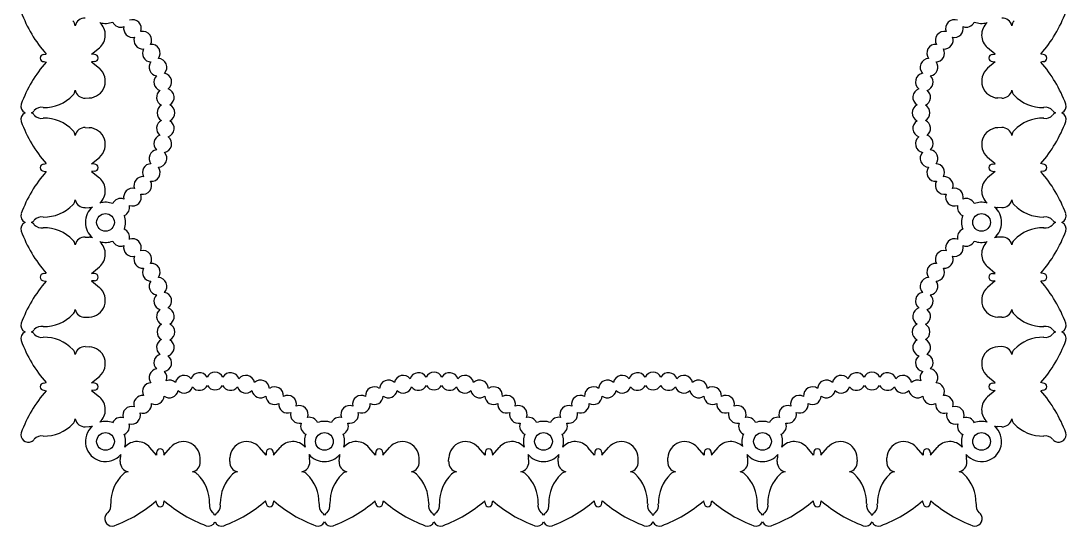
# Model space of a CAD drawing. Extents: x -18 to 461, y 197 to 357.
# Drawn here: x -17.5 to 143.2, y 196.6 to 274.2 of the extents above; entities that cross this region are included whole.
import ezdxf

# ---------------------------------------------------------------- set-up
doc = ezdxf.new("R2010")
doc.units = 0
doc.layers.get('0').update_dxf_attribs({"linetype": 'CONTINUOUS'})

msp = doc.modelspace()

# ---------------------------------------------------------------- linework, layer by layer
for p, q in [((-6.64, 269.06), (-5.45, 270.07)), ((132.28, 269.06), (131.1, 270.07)), ((-13.99, 269.04), (-13.64, 269.11)), ((-6.19, 269.04), (-6.64, 269.06)), ((131.83, 269.04), (132.28, 269.06)), ((139.64, 269.04), (139.29, 269.11)), ((-13.99, 267.94), (-13.64, 267.86)), ((-6.19, 267.94), (-6.64, 267.92)), ((-6.64, 267.92), (-5.45, 266.91)), ((132.28, 267.92), (131.1, 266.91)), ((131.83, 267.94), (132.28, 267.92)), ((139.64, 267.94), (139.29, 267.86)), ((-7.62, 262.33), (-7.01, 262.35)), ((133.26, 262.33), (132.66, 262.35)), ((-7.62, 257.81), (-7.01, 257.79)), ((133.26, 257.81), (132.66, 257.79)), ((-13.99, 252.2), (-13.64, 252.28)), ((-6.64, 252.22), (-5.45, 253.23)), ((132.28, 252.22), (131.1, 253.23)), ((139.64, 252.2), (139.29, 252.28)), ((-13.99, 251.1), (-13.64, 251.03)), ((-6.19, 252.2), (-6.64, 252.22)), ((-6.19, 251.1), (-6.64, 251.08)), ((-6.64, 251.08), (-5.45, 250.07)), ((132.28, 251.08), (131.1, 250.07)), ((131.83, 252.2), (132.28, 252.22)), ((131.83, 251.1), (132.28, 251.08)), ((139.64, 251.1), (139.29, 251.03)), ((-7.62, 245.49), (-7.01, 245.52)), ((133.26, 245.49), (132.66, 245.52)), ((-7.62, 240.98), (-7.01, 240.95)), ((133.26, 240.98), (132.66, 240.95)), ((-6.64, 235.39), (-5.45, 236.4)), ((132.28, 235.39), (131.1, 236.4)), ((-13.99, 235.37), (-13.64, 235.45)), ((-6.19, 235.37), (-6.64, 235.39)), ((131.83, 235.37), (132.28, 235.39)), ((139.64, 235.37), (139.29, 235.45)), ((-13.99, 234.27), (-13.64, 234.19)), ((-6.19, 234.27), (-6.64, 234.25)), ((-6.64, 234.25), (-5.45, 233.24)), ((132.28, 234.25), (131.1, 233.24)), ((131.83, 234.27), (132.28, 234.25)), ((139.64, 234.27), (139.29, 234.19)), ((-7.62, 228.66), (-7.01, 228.69)), ((133.26, 228.66), (132.66, 228.69)), ((-7.62, 224.15), (-7.01, 224.12)), ((133.26, 224.15), (132.66, 224.12)), ((-13.99, 218.54), (-13.64, 218.61)), ((-6.64, 218.56), (-5.45, 219.57)), ((-6.19, 218.54), (-6.64, 218.56)), ((132.28, 218.56), (131.1, 219.57)), ((131.83, 218.54), (132.28, 218.56)), ((139.64, 218.54), (139.29, 218.61)), ((-13.99, 217.44), (-13.64, 217.36)), ((-6.19, 217.44), (-6.64, 217.42)), ((-6.64, 217.42), (-5.45, 216.41)), ((132.28, 217.42), (131.1, 216.41)), ((131.83, 217.44), (132.28, 217.42)), ((139.64, 217.44), (139.29, 217.36)), ((-7.62, 211.83), (-7.01, 211.85)), ((133.26, 211.83), (132.66, 211.85)), ((3.33, 207.44), (2.32, 208.63)), ((3.35, 207.89), (3.33, 207.44)), ((4.45, 207.89), (4.47, 207.44)), ((4.47, 207.44), (5.48, 208.63)), ((20.17, 207.44), (19.16, 208.63)), ((20.19, 207.89), (20.17, 207.44)), ((21.29, 207.89), (21.31, 207.44)), ((21.31, 207.44), (22.32, 208.63)), ((37, 207.44), (35.99, 208.63)), ((37.02, 207.89), (37, 207.44)), ((38.12, 207.89), (38.14, 207.44)), ((38.14, 207.44), (39.15, 208.63)), ((53.83, 207.44), (52.82, 208.63)), ((53.86, 207.89), (53.83, 207.44)), ((54.95, 207.89), (54.98, 207.44)), ((54.98, 207.44), (55.99, 208.63)), ((70.67, 207.44), (69.66, 208.63)), ((70.69, 207.89), (70.67, 207.44)), ((71.79, 207.89), (71.81, 207.44)), ((71.81, 207.44), (72.82, 208.63)), ((87.5, 207.44), (86.49, 208.63)), ((87.52, 207.89), (87.5, 207.44)), ((88.62, 207.89), (88.64, 207.44)), ((88.64, 207.44), (89.65, 208.63)), ((104.34, 207.44), (103.33, 208.63)), ((104.36, 207.89), (104.34, 207.44)), ((105.46, 207.89), (105.48, 207.44)), ((105.48, 207.44), (106.49, 208.63)), ((121.17, 207.44), (120.16, 208.63)), ((121.19, 207.89), (121.17, 207.44)), ((122.29, 207.89), (122.31, 207.44)), ((122.31, 207.44), (123.32, 208.63)), ((-2.26, 206.47), (-2.23, 207.07)), ((10.06, 206.47), (10.04, 207.07)), ((14.58, 206.47), (14.6, 207.07)), ((26.9, 206.47), (26.87, 207.07)), ((31.41, 206.47), (31.44, 207.07)), ((43.73, 206.47), (43.71, 207.07)), ((48.24, 206.47), (48.27, 207.07)), ((60.57, 206.47), (60.54, 207.07)), ((65.08, 206.47), (65.1, 207.07)), ((77.4, 206.47), (77.37, 207.07)), ((81.91, 206.47), (81.94, 207.07)), ((94.23, 206.47), (94.21, 207.07)), ((98.75, 206.47), (98.77, 207.07)), ((111.07, 206.47), (111.04, 207.07)), ((115.58, 206.47), (115.61, 207.07)), ((127.9, 206.47), (127.87, 207.07)), ((3.35, 200.09), (3.28, 200.44)), ((4.45, 200.09), (4.53, 200.44)), ((20.19, 200.09), (20.11, 200.44)), ((21.29, 200.09), (21.36, 200.44)), ((37.02, 200.09), (36.95, 200.44)), ((38.12, 200.09), (38.2, 200.44)), ((53.86, 200.09), (53.78, 200.44)), ((54.95, 200.09), (55.03, 200.44)), ((70.69, 200.09), (70.61, 200.44)), ((71.79, 200.09), (71.86, 200.44)), ((87.52, 200.09), (87.45, 200.44)), ((88.62, 200.09), (88.7, 200.44)), ((104.36, 200.09), (104.28, 200.44)), ((105.46, 200.09), (105.53, 200.44)), ((121.19, 200.09), (121.11, 200.44)), ((122.29, 200.09), (122.37, 200.44))]:
    msp.add_line(p, q)
for centre in [(-4.51, 243.24), (130.16, 243.24), (-4.51, 209.57), (29.15, 209.57), (62.82, 209.57), (96.49, 209.57), (130.16, 209.57)]:
    msp.add_circle(centre, 1.36)
for centre, radius, start, end in [((2.01, 282.76), 20.77, 200.284, 221.085), ((123.63, 282.76), 20.77, 318.915, 339.716), ((-10.22, 273.44), 1.03, 0.533, 47.2248), ((-7.68, 273.1), 1.54, 87.4718, 167.197), ((-7.13, 272.04), 2.59, 310.3698, 47.3348), ((-4.51, 276.9), 3.09, 253.8004, 291.343), ((-2.16, 274.59), 1.36, 204.6877, 290.7489), ((-0.36, 273.03), 1.36, 167.2864, 282.9228), ((-0.36, 273.03), 1.36, 339.4603, 110.7489), ((126, 273.03), 1.36, 69.2511, 200.5397), ((126, 273.03), 1.36, 257.0772, 12.7136), ((127.8, 274.59), 1.36, 249.2511, 335.3123), ((130.16, 276.9), 3.09, 248.657, 286.1996), ((132.77, 272.04), 2.59, 132.6652, 229.6302), ((133.33, 273.1), 1.54, 12.803, 92.5282), ((135.87, 273.44), 1.03, 132.7752, 179.467), ((1.22, 271.23), 1.36, 159.4603, 275.0967), ((1.22, 271.23), 1.36, 331.6342, 102.9228), ((124.43, 271.23), 1.36, 77.0772, 208.3658), ((124.43, 271.23), 1.36, 264.9033, 20.5397), ((2.53, 269.24), 1.36, 323.8081, 95.0967), ((123.11, 269.24), 1.36, 84.9033, 216.1919), ((-13.99, 268.49), 0.549, 90.0055, 270.0055), ((-6.19, 268.49), 0.549, 270, 90), ((2.53, 269.24), 1.36, 151.6342, 267.2706), ((3.56, 267.08), 1.36, 315.982, 87.2706), ((122.08, 267.08), 1.36, 92.7294, 224.018), ((123.11, 269.24), 1.36, 272.7294, 28.3658), ((131.83, 268.49), 0.549, 90, 270), ((139.64, 268.49), 0.549, 269.9945, 89.9945), ((2.01, 254.21), 20.77, 138.915, 159.716), ((-7.13, 264.94), 2.59, 272.5282, 49.6302), ((3.56, 267.08), 1.36, 143.8081, 259.4446), ((122.08, 267.08), 1.36, 280.5554, 36.1919), ((132.77, 264.94), 2.59, 130.3698, 267.4718), ((123.63, 254.21), 20.77, 20.284, 41.085), ((4.29, 264.81), 1.36, 135.982, 251.6185), ((4.29, 264.81), 1.36, 308.1559, 79.4446), ((121.36, 264.81), 1.36, 100.5554, 231.8441), ((121.36, 264.81), 1.36, 288.3815, 44.018), ((-10.22, 263.54), 1.03, 312.7752, 359.467), ((-7.68, 263.87), 1.54, 192.803, 272.5282), ((4.7, 262.46), 1.36, 128.1559, 243.7924), ((4.7, 262.46), 1.36, 300.3299, 71.6185), ((120.95, 262.46), 1.36, 108.3815, 239.6701), ((120.95, 262.46), 1.36, 296.2076, 51.8441), ((133.33, 263.87), 1.54, 267.4718, 347.197), ((135.87, 263.54), 1.03, 180.533, 227.2248), ((-13.95, 267.01), 6.12, 268.8437, 316.2607), ((139.59, 267.01), 6.12, 223.7393, 271.1563), ((-16.38, 261.1), 1.14, 163.9832, 244.3865), ((-16.38, 261.1), 1.14, 295.6135, 324.0963), ((-14.36, 259.45), 1.47, 78.6466, 138.1477), ((4.78, 260.07), 1.36, 120.3299, 239.6701), ((4.78, 260.07), 1.36, 296.2076, 63.7924), ((120.86, 260.07), 1.36, 116.2076, 243.7924), ((120.86, 260.07), 1.36, 300.3299, 59.6701), ((140, 259.45), 1.47, 41.8523, 101.3534), ((142.02, 261.1), 1.14, 215.9037, 244.3865), ((142.02, 261.1), 1.14, 295.6135, 16.0168), ((-16.38, 259.04), 1.14, 115.6135, 196.0168), ((2.01, 265.93), 20.77, 200.284, 221.085), ((-16.38, 259.04), 1.14, 35.9037, 64.3865), ((-14.36, 260.69), 1.47, 221.8523, 281.3534), ((-13.95, 253.13), 6.12, 43.7393, 91.1563), ((4.7, 257.68), 1.36, 116.2076, 231.8441), ((4.7, 257.68), 1.36, 288.3815, 59.6701), ((120.95, 257.68), 1.36, 120.3299, 251.6185), ((120.95, 257.68), 1.36, 308.1559, 63.7924), ((139.59, 253.13), 6.12, 88.8437, 136.2607), ((123.63, 265.93), 20.77, 318.915, 339.716), ((140, 260.69), 1.47, 258.6466, 318.1477), ((142.02, 259.04), 1.14, 115.6135, 144.0963), ((142.02, 259.04), 1.14, 343.9832, 64.3865), ((-10.22, 256.6), 1.03, 0.533, 47.2248), ((-7.68, 256.27), 1.54, 87.4718, 167.197), ((-7.13, 255.2), 2.59, 310.3698, 87.4718), ((132.77, 255.2), 2.59, 92.5282, 229.6302), ((133.33, 256.27), 1.54, 12.803, 92.5282), ((135.87, 256.6), 1.03, 132.7752, 179.467), ((4.29, 255.33), 1.36, 108.3815, 224.018), ((4.29, 255.33), 1.36, 280.5554, 51.8441), ((121.36, 255.33), 1.36, 128.1559, 259.4446), ((121.36, 255.33), 1.36, 315.982, 71.6185), ((3.56, 253.06), 1.36, 100.5554, 216.1919), ((3.56, 253.06), 1.36, 272.7294, 44.018), ((122.08, 253.06), 1.36, 135.982, 267.2706), ((122.08, 253.06), 1.36, 323.8081, 79.4446), ((2.01, 237.38), 20.77, 138.915, 159.716), ((-13.99, 251.65), 0.549, 90.0055, 270.0055), ((-6.19, 251.65), 0.549, 270, 90), ((2.53, 250.9), 1.36, 92.7294, 208.3658), ((2.53, 250.9), 1.36, 264.9033, 36.1919), ((123.11, 250.9), 1.36, 143.8081, 275.0967), ((123.11, 250.9), 1.36, 331.6342, 87.2706), ((131.83, 251.65), 0.549, 90, 270), ((123.63, 237.38), 20.77, 20.284, 41.085), ((139.64, 251.65), 0.549, 269.9945, 89.9945), ((-7.13, 248.1), 2.59, 312.6652, 49.6302), ((1.22, 248.91), 1.36, 84.9033, 200.5397), ((1.22, 248.91), 1.36, 257.0772, 28.3658), ((124.43, 248.91), 1.36, 151.6342, 282.9228), ((124.43, 248.91), 1.36, 339.4603, 95.0967), ((132.77, 248.1), 2.59, 130.3698, 227.3348), ((-0.36, 247.11), 1.36, 77.0772, 192.7136), ((-0.36, 247.11), 1.36, 249.2511, 20.5397), ((126, 247.11), 1.36, 159.4603, 290.7489), ((126, 247.11), 1.36, 347.2864, 102.9228), ((-13.95, 250.18), 6.12, 268.8437, 316.2607), ((-10.22, 246.7), 1.03, 312.7752, 359.467), ((-7.68, 247.04), 1.54, 192.803, 272.5282), ((-4.51, 243.24), 3.09, 68.657, 106.1996), ((-2.16, 245.55), 1.36, 69.2511, 155.3123), ((-2.16, 245.55), 1.36, 293.5636, 12.7136), ((127.8, 245.55), 1.36, 167.2864, 246.4364), ((127.8, 245.55), 1.36, 24.6877, 110.7489), ((130.16, 243.24), 3.09, 73.8004, 111.343), ((133.33, 247.04), 1.54, 267.4718, 347.197), ((135.87, 246.7), 1.03, 180.533, 227.2248), ((139.59, 250.18), 6.12, 223.7393, 271.1563), ((-16.38, 244.26), 1.14, 163.9832, 244.3865), ((-4.51, 243.24), 3.09, 130.2817, 229.7183), ((-7.13, 248.1), 2.59, 272.5282, 283.8162), ((-4.51, 243.24), 3.09, 339.7811, 20.2189), ((130.16, 243.24), 3.09, 159.7811, 200.2189), ((132.77, 248.1), 2.59, 256.1838, 267.4718), ((130.16, 243.24), 3.09, 310.2817, 49.7183), ((142.02, 244.26), 1.14, 295.6135, 16.0168), ((-16.38, 242.21), 1.14, 115.6135, 196.0168), ((-16.38, 244.26), 1.14, 295.6135, 324.0963), ((-16.38, 242.21), 1.14, 35.9037, 64.3865), ((-14.36, 242.61), 1.47, 78.6466, 138.1477), ((-14.36, 243.86), 1.47, 221.8523, 281.3534), ((140, 242.61), 1.47, 41.8523, 101.3534), ((140, 243.86), 1.47, 258.6466, 318.1477), ((142.02, 244.26), 1.14, 215.9037, 244.3865), ((142.02, 242.21), 1.14, 115.6135, 144.0963), ((142.02, 242.21), 1.14, 343.9832, 64.3865), ((2.01, 249.1), 20.77, 200.284, 221.085), ((-13.95, 236.29), 6.12, 43.7393, 91.1563), ((-2.16, 240.93), 1.36, 347.2864, 66.4364), ((127.8, 240.93), 1.36, 113.5636, 192.7136), ((139.59, 236.29), 6.12, 88.8437, 136.2607), ((123.63, 249.1), 20.77, 318.915, 339.716), ((-10.22, 239.77), 1.03, 0.533, 47.2248), ((-7.68, 239.44), 1.54, 87.4718, 167.197), ((-7.13, 238.37), 2.59, 76.1838, 87.4718), ((-7.13, 238.37), 2.59, 310.3698, 47.3348), ((-4.51, 243.24), 3.09, 253.8004, 291.343), ((-2.16, 240.93), 1.36, 204.6877, 290.7489), ((-0.36, 239.36), 1.36, 167.2864, 282.9228), ((-0.36, 239.36), 1.36, 339.4603, 110.7489), ((126, 239.36), 1.36, 69.2511, 200.5397), ((126, 239.36), 1.36, 257.0772, 12.7136), ((127.8, 240.93), 1.36, 249.2511, 335.3123), ((130.16, 243.24), 3.09, 248.657, 286.1996), ((132.77, 238.37), 2.59, 132.6652, 229.6302), ((132.77, 238.37), 2.59, 92.5282, 103.8162), ((133.33, 239.44), 1.54, 12.803, 92.5282), ((135.87, 239.77), 1.03, 132.7752, 179.467), ((1.22, 237.56), 1.36, 159.4603, 275.0967), ((1.22, 237.56), 1.36, 331.6342, 102.9228), ((124.43, 237.56), 1.36, 77.0772, 208.3658), ((124.43, 237.56), 1.36, 264.9033, 20.5397), ((2.53, 235.57), 1.36, 151.6342, 267.2706), ((2.53, 235.57), 1.36, 323.8081, 95.0967), ((123.11, 235.57), 1.36, 84.9033, 216.1919), ((123.11, 235.57), 1.36, 272.7294, 28.3658), ((-13.99, 234.82), 0.549, 90.0055, 270.0055), ((-6.19, 234.82), 0.549, 270, 90), ((3.56, 233.42), 1.36, 315.982, 87.2706), ((122.08, 233.42), 1.36, 92.7294, 224.018), ((131.83, 234.82), 0.549, 90, 270), ((139.64, 234.82), 0.549, 269.9945, 89.9945), ((2.01, 220.54), 20.77, 138.915, 159.716), ((-7.13, 231.27), 2.59, 272.5282, 49.6302), ((3.56, 233.42), 1.36, 143.8081, 259.4446), ((122.08, 233.42), 1.36, 280.5554, 36.1919), ((132.77, 231.27), 2.59, 130.3698, 267.4718), ((123.63, 220.54), 20.77, 20.284, 41.085), ((4.29, 231.14), 1.36, 135.982, 251.6185), ((4.29, 231.14), 1.36, 308.1559, 79.4446), ((121.36, 231.14), 1.36, 100.5554, 231.8441), ((121.36, 231.14), 1.36, 288.3815, 44.018), ((-10.22, 229.87), 1.03, 312.7752, 359.467), ((-7.68, 230.2), 1.54, 192.803, 272.5282), ((4.7, 228.79), 1.36, 128.1559, 243.7924), ((4.7, 228.79), 1.36, 300.3299, 71.6185), ((120.95, 228.79), 1.36, 108.3815, 239.6701), ((120.95, 228.79), 1.36, 296.2076, 51.8441), ((133.33, 230.2), 1.54, 267.4718, 347.197), ((135.87, 229.87), 1.03, 180.533, 227.2248), ((-13.95, 233.35), 6.12, 268.8437, 316.2607), ((139.59, 233.35), 6.12, 223.7393, 271.1563), ((-16.38, 227.43), 1.14, 163.9832, 244.3865), ((-16.38, 227.43), 1.14, 295.6135, 324.0963), ((-14.36, 225.78), 1.47, 78.6466, 138.1477), ((4.78, 226.4), 1.36, 120.3299, 239.6701), ((4.78, 226.4), 1.36, 296.2076, 63.7924), ((120.86, 226.4), 1.36, 116.2076, 243.7924), ((120.86, 226.4), 1.36, 300.3299, 59.6701), ((140, 225.78), 1.47, 41.8523, 101.3534), ((142.02, 227.43), 1.14, 215.9037, 244.3865), ((142.02, 227.43), 1.14, 295.6135, 16.0168), ((-16.38, 225.38), 1.14, 115.6135, 196.0168), ((2.01, 232.26), 20.77, 200.284, 221.085), ((-16.38, 225.38), 1.14, 35.9037, 64.3865), ((-14.36, 227.02), 1.47, 221.8523, 281.3534), ((-13.95, 219.46), 6.12, 43.7393, 91.1563), ((4.7, 224.02), 1.36, 116.2076, 231.8441), ((4.7, 224.02), 1.36, 288.3815, 59.6701), ((120.95, 224.02), 1.36, 120.3299, 251.6185), ((120.95, 224.02), 1.36, 308.1559, 63.7924), ((139.59, 219.46), 6.12, 88.8437, 136.2607), ((123.63, 232.26), 20.77, 318.915, 339.716), ((140, 227.02), 1.47, 258.6466, 318.1477), ((142.02, 225.38), 1.14, 115.6135, 144.0963), ((142.02, 225.38), 1.14, 343.9832, 64.3865), ((-10.22, 222.94), 1.03, 0.533, 47.2248), ((-7.68, 222.6), 1.54, 87.4718, 167.197), ((-7.13, 221.54), 2.59, 310.3698, 87.4718), ((132.77, 221.54), 2.59, 92.5282, 229.6302), ((133.33, 222.6), 1.54, 12.803, 92.5282), ((135.87, 222.94), 1.03, 132.7752, 179.467), ((4.29, 221.66), 1.36, 108.3815, 224.018), ((4.29, 221.66), 1.36, 280.5554, 51.8441), ((121.36, 221.66), 1.36, 128.1559, 259.4446), ((121.36, 221.66), 1.36, 315.982, 71.6185), ((3.56, 219.39), 1.36, 100.5554, 216.1919), ((3.56, 219.39), 1.36, 339.2453, 44.018), ((9.93, 218.78), 1.36, 30.3299, 161.6185), ((12.32, 218.86), 1.36, 26.2076, 153.7924), ((14.71, 218.78), 1.36, 18.3815, 149.6701), ((43.6, 218.78), 1.36, 30.3299, 161.6185), ((45.99, 218.86), 1.36, 26.2076, 153.7924), ((48.37, 218.78), 1.36, 18.3815, 149.6701), ((77.27, 218.78), 1.36, 30.3299, 161.6185), ((79.66, 218.86), 1.36, 26.2076, 153.7924), ((82.04, 218.78), 1.36, 18.3815, 149.6701), ((110.94, 218.78), 1.36, 30.3299, 161.6185), ((113.32, 218.86), 1.36, 26.2076, 153.7924), ((115.71, 218.78), 1.36, 18.3815, 149.6701), ((122.08, 219.39), 1.36, 135.982, 200.7547), ((122.08, 219.39), 1.36, 323.8081, 79.4446), ((-13.99, 217.99), 0.549, 90.0055, 270.0055), ((-6.19, 217.99), 0.549, 270, 90), ((2.53, 217.24), 1.36, 92.7294, 207.0463), ((5.31, 217.64), 1.36, 45.982, 110.7547), ((7.58, 218.37), 1.36, 38.1559, 169.4446), ((17.06, 218.37), 1.36, 10.5554, 141.8441), ((19.33, 217.64), 1.36, 2.7294, 134.018), ((38.98, 217.64), 1.36, 45.982, 177.2706), ((41.25, 218.37), 1.36, 38.1559, 169.4446), ((50.73, 218.37), 1.36, 10.5554, 141.8441), ((53, 217.64), 1.36, 2.7294, 134.018), ((72.64, 217.64), 1.36, 45.982, 177.2706), ((74.92, 218.37), 1.36, 38.1559, 169.4446), ((84.39, 218.37), 1.36, 10.5554, 141.8441), ((86.67, 217.64), 1.36, 2.7294, 134.018), ((106.31, 217.64), 1.36, 45.982, 177.2706), ((108.58, 218.37), 1.36, 38.1559, 169.4446), ((118.06, 218.37), 1.36, 10.5554, 141.8441), ((120.34, 217.64), 1.36, 69.2453, 134.018), ((123.11, 217.24), 1.36, 332.9537, 87.2706), ((131.83, 217.99), 0.549, 90, 270), ((139.64, 217.99), 0.549, 269.9945, 89.9945), ((2.01, 203.71), 20.77, 138.915, 159.716), ((5.31, 217.64), 1.36, 233.8081, 349.4446), ((7.58, 218.37), 1.36, 225.982, 341.6185), ((9.93, 218.78), 1.36, 218.1559, 333.7924), ((12.32, 218.86), 1.36, 210.3299, 329.6701), ((14.71, 218.78), 1.36, 206.2076, 321.8441), ((17.06, 218.37), 1.36, 198.3815, 314.018), ((19.33, 217.64), 1.36, 190.5554, 306.1919), ((21.49, 216.61), 1.36, 354.9033, 126.1919), ((36.82, 216.61), 1.36, 53.8081, 185.0967), ((38.98, 217.64), 1.36, 233.8081, 349.4446), ((41.25, 218.37), 1.36, 225.982, 341.6185), ((43.6, 218.78), 1.36, 218.1559, 333.7924), ((45.99, 218.86), 1.36, 210.3299, 329.6701), ((48.37, 218.78), 1.36, 206.2076, 321.8441), ((50.73, 218.37), 1.36, 198.3815, 314.018), ((53, 217.64), 1.36, 190.5554, 306.1919), ((55.16, 216.61), 1.36, 354.9033, 126.1919), ((70.49, 216.61), 1.36, 53.8081, 185.0967), ((72.64, 217.64), 1.36, 233.8081, 349.4446), ((74.92, 218.37), 1.36, 225.982, 341.6185), ((77.27, 218.78), 1.36, 218.1559, 333.7924), ((79.66, 218.86), 1.36, 210.3299, 329.6701), ((82.04, 218.78), 1.36, 206.2076, 321.8441), ((84.39, 218.37), 1.36, 198.3815, 314.018), ((86.67, 217.64), 1.36, 190.5554, 306.1919), ((88.82, 216.61), 1.36, 354.9033, 126.1919), ((104.16, 216.61), 1.36, 53.8081, 185.0967), ((106.31, 217.64), 1.36, 233.8081, 349.4446), ((108.58, 218.37), 1.36, 225.982, 341.6185), ((110.94, 218.78), 1.36, 218.1559, 333.7924), ((113.32, 218.86), 1.36, 210.3299, 329.6701), ((115.71, 218.78), 1.36, 206.2076, 321.8441), ((118.06, 218.37), 1.36, 198.3815, 314.018), ((120.34, 217.64), 1.36, 190.5554, 306.1919), ((123.63, 203.71), 20.77, 20.284, 41.085), ((-7.13, 214.44), 2.59, 312.6563, 49.6247), ((1.19, 215.27), 1.36, 84.2868, 196.4984), ((1.19, 215.27), 1.36, 253.5016, 5.7132), ((3.15, 216.61), 1.36, 242.9537, 357.2706), ((21.49, 216.61), 1.36, 182.7294, 298.3658), ((23.48, 215.3), 1.36, 174.9033, 290.5397), ((23.48, 215.3), 1.36, 347.0772, 118.3658), ((34.83, 215.3), 1.36, 61.6342, 192.9228), ((34.83, 215.3), 1.36, 249.4603, 5.0967), ((36.82, 216.61), 1.36, 241.6342, 357.2706), ((55.16, 216.61), 1.36, 182.7294, 298.3658), ((57.15, 215.3), 1.36, 174.9033, 290.5397), ((57.15, 215.3), 1.36, 347.0772, 118.3658), ((68.49, 215.3), 1.36, 61.6342, 192.9228), ((68.49, 215.3), 1.36, 249.4603, 5.0967), ((70.49, 216.61), 1.36, 241.6342, 357.2706), ((88.82, 216.61), 1.36, 182.7294, 298.3658), ((90.82, 215.3), 1.36, 174.9033, 290.5397), ((90.82, 215.3), 1.36, 347.0772, 118.3658), ((102.16, 215.3), 1.36, 61.6342, 192.9228), ((102.16, 215.3), 1.36, 249.4603, 5.0967), ((104.16, 216.61), 1.36, 241.6342, 357.2706), ((122.49, 216.61), 1.36, 182.7294, 297.0463), ((124.46, 215.27), 1.36, 174.2868, 286.4984), ((124.46, 215.27), 1.36, 343.5016, 95.7132), ((132.77, 214.44), 2.59, 130.3753, 227.3437), ((-0.5, 213.59), 1.36, 73.5016, 196.4721), ((-0.5, 213.59), 1.36, 253.5279, 16.4984), ((25.28, 213.73), 1.36, 167.0772, 282.7136), ((25.28, 213.73), 1.36, 339.2511, 110.5397), ((33.03, 213.73), 1.36, 69.4603, 200.7489), ((33.03, 213.73), 1.36, 257.2864, 12.9228), ((58.95, 213.73), 1.36, 167.0772, 282.7136), ((58.95, 213.73), 1.36, 339.2511, 110.5397), ((66.7, 213.73), 1.36, 69.4603, 200.7489), ((66.7, 213.73), 1.36, 257.2864, 12.9228), ((92.61, 213.73), 1.36, 167.0772, 282.7136), ((92.61, 213.73), 1.36, 339.2511, 110.5397), ((100.36, 213.73), 1.36, 69.4603, 200.7489), ((100.36, 213.73), 1.36, 257.2864, 12.9228), ((126.14, 213.59), 1.36, 163.5016, 286.4721), ((126.14, 213.59), 1.36, 343.5279, 106.4984), ((-13.95, 216.51), 6.12, 268.8437, 316.2607), ((-10.22, 213.04), 1.03, 312.7752, 359.467), ((-7.68, 213.37), 1.54, 192.7975, 272.5227), ((-4.51, 209.57), 3.09, 69.2197, 106.2119), ((-2.18, 211.9), 1.36, 73.5279, 155.8681), ((-2.18, 211.9), 1.36, 294.1319, 16.4721), ((26.84, 211.92), 1.36, 159.2511, 245.3123), ((26.84, 211.92), 1.36, 23.5636, 102.7136), ((29.15, 209.57), 3.09, 69.7811, 110.2189), ((31.46, 211.92), 1.36, 77.2864, 156.4364), ((31.46, 211.92), 1.36, 294.6877, 20.7489), ((60.51, 211.92), 1.36, 159.2511, 245.3123), ((60.51, 211.92), 1.36, 23.5636, 102.7136), ((62.82, 209.57), 3.09, 69.7811, 110.2189), ((65.13, 211.92), 1.36, 77.2864, 156.4364), ((65.13, 211.92), 1.36, 294.6877, 20.7489), ((94.18, 211.92), 1.36, 159.2511, 242.3196), ((94.18, 211.92), 1.36, 23.5636, 102.7136), ((96.49, 209.57), 3.09, 69.7811, 110.2189), ((98.8, 211.92), 1.36, 77.2864, 156.4364), ((98.8, 211.92), 1.36, 294.6877, 20.7489), ((127.82, 211.9), 1.36, 163.5279, 245.8681), ((127.82, 211.9), 1.36, 24.1319, 106.4721), ((130.16, 209.57), 3.09, 73.7881, 110.7803), ((133.33, 213.37), 1.54, 267.4773, 347.2025), ((135.87, 213.04), 1.03, 180.533, 227.2248), ((139.59, 216.51), 6.12, 223.7393, 271.1563), ((-16.38, 210.6), 1.14, 163.9832, 295.6135), ((-4.51, 209.57), 3.09, 130.2748, 319.7252), ((-7.13, 214.44), 2.59, 272.5227, 283.8304), ((-4.51, 209.57), 3.09, 343.7881, 20.7803), ((29.15, 209.57), 3.09, 158.657, 196.1996), ((29.15, 209.57), 3.09, 343.8004, 21.343), ((62.82, 209.57), 3.09, 158.657, 196.1996), ((62.82, 209.57), 3.09, 343.7881, 21.343), ((96.41, 209.57), 3.09, 158.0332, 194.1313), ((96.49, 209.57), 3.09, 343.8004, 21.343), ((130.16, 209.57), 3.09, 159.2197, 196.2119), ((130.16, 209.57), 3.09, 220.2748, 49.7252), ((132.77, 214.44), 2.59, 256.1696, 267.4773), ((142.02, 210.6), 1.14, 244.3865, 16.0168), ((-16.38, 210.6), 1.14, 295.6135, 324.0963), ((-14.36, 208.95), 1.47, 78.6466, 138.1477), ((0.35, 206.96), 2.59, 40.3753, 137.3437), ((7.45, 206.96), 2.59, 2.5282, 139.6302), ((17.19, 206.96), 2.59, 40.3698, 177.4718), ((24.29, 206.96), 2.59, 42.6652, 139.6302), ((34.02, 206.96), 2.59, 40.3698, 137.3348), ((41.12, 206.96), 2.59, 2.5282, 139.6302), ((50.85, 206.96), 2.59, 40.3698, 177.4718), ((57.96, 206.96), 2.59, 42.6652, 139.6302), ((67.69, 206.96), 2.59, 40.3698, 137.3348), ((74.79, 206.96), 2.59, 2.5282, 139.6302), ((84.52, 206.96), 2.59, 40.3698, 177.4718), ((91.62, 206.96), 2.59, 45.9981, 139.6302), ((101.36, 206.96), 2.59, 40.3698, 137.3348), ((108.46, 206.96), 2.59, 2.5282, 139.6302), ((118.19, 206.96), 2.59, 40.3698, 177.4718), ((125.29, 206.96), 2.59, 42.6563, 139.6247), ((140, 208.95), 1.47, 41.8523, 101.3534), ((142.02, 210.6), 1.14, 215.9037, 244.3865), ((0.35, 206.96), 2.59, 166.1696, 177.4773), ((3.9, 207.89), 0.549, 0, 180), ((20.74, 207.89), 0.549, 0, 180), ((29.15, 209.57), 3.09, 220.2817, 319.7183), ((24.29, 206.96), 2.59, 2.5282, 13.8162), ((34.02, 206.96), 2.59, 166.1838, 177.4718), ((37.57, 207.89), 0.549, 0, 180), ((54.4, 207.89), 0.549, 0, 180), ((57.96, 206.96), 2.59, 2.5282, 13.8162), ((62.82, 209.57), 3.09, 220.2817, 319.7252), ((67.69, 206.96), 2.59, 166.1838, 177.4718), ((71.24, 207.89), 0.549, 0, 180), ((88.07, 207.89), 0.549, 0, 180), ((96.49, 209.57), 3.09, 220.2817, 319.7183), ((91.62, 206.96), 2.59, 2.5282, 13.8162), ((101.36, 206.96), 2.59, 166.1838, 177.4718), ((104.91, 207.89), 0.549, 360, 180), ((121.74, 207.89), 0.549, 360, 180), ((125.29, 206.96), 2.59, 2.5227, 13.8304), ((-0.71, 206.4), 1.54, 177.4773, 257.2025), ((8.52, 206.4), 1.54, 282.803, 2.5282), ((16.12, 206.4), 1.54, 177.4718, 257.197), ((25.35, 206.4), 1.54, 282.803, 2.5282), ((32.95, 206.4), 1.54, 177.4718, 257.197), ((42.19, 206.4), 1.54, 282.803, 2.5282), ((49.79, 206.4), 1.54, 177.4718, 257.197), ((59.02, 206.4), 1.54, 282.803, 2.5282), ((66.62, 206.4), 1.54, 177.4718, 257.197), ((75.86, 206.4), 1.54, 282.803, 2.5282), ((83.46, 206.4), 1.54, 177.4718, 257.197), ((92.69, 206.4), 1.54, 282.803, 2.5282), ((100.29, 206.4), 1.54, 177.4718, 257.197), ((109.52, 206.4), 1.54, 282.803, 2.5282), ((117.12, 206.4), 1.54, 177.4718, 257.197), ((126.36, 206.4), 1.54, 282.7975, 2.5227), ((2.43, 200.14), 6.12, 133.7393, 181.1563), ((-1.05, 203.86), 1.03, 90.533, 137.2248), ((8.85, 203.86), 1.03, 42.7752, 89.467), ((5.38, 200.14), 6.12, 358.8437, 46.2607), ((19.26, 200.14), 6.12, 133.7393, 181.1563), ((15.79, 203.86), 1.03, 90.533, 137.2248), ((25.69, 203.86), 1.03, 42.7752, 89.467), ((22.21, 200.14), 6.12, 358.8437, 46.2607), ((36.1, 200.14), 6.12, 133.7393, 181.1563), ((32.62, 203.86), 1.03, 90.533, 137.2248), ((42.52, 203.86), 1.03, 42.7752, 89.467), ((39.05, 200.14), 6.12, 358.8437, 46.2607), ((52.93, 200.14), 6.12, 133.7393, 181.1563), ((49.46, 203.86), 1.03, 90.533, 137.2248), ((59.35, 203.86), 1.03, 42.7752, 89.467), ((55.88, 200.14), 6.12, 358.8437, 46.2607), ((69.76, 200.14), 6.12, 133.7393, 181.1563), ((66.29, 203.86), 1.03, 90.533, 137.2248), ((76.19, 203.86), 1.03, 42.7752, 89.467), ((72.71, 200.14), 6.12, 358.8437, 46.2607), ((86.6, 200.14), 6.12, 133.7393, 181.1563), ((83.12, 203.86), 1.03, 90.533, 137.2248), ((93.02, 203.86), 1.03, 42.7752, 89.467), ((89.55, 200.14), 6.12, 358.8437, 46.2607), ((103.43, 200.14), 6.12, 133.7393, 181.1563), ((99.96, 203.86), 1.03, 90.533, 137.2248), ((109.86, 203.86), 1.03, 42.7752, 89.467), ((106.38, 200.14), 6.12, 358.8437, 46.2607), ((120.27, 200.14), 6.12, 133.7393, 181.1563), ((116.79, 203.86), 1.03, 90.533, 137.2248), ((126.69, 203.86), 1.03, 42.7752, 89.467), ((123.21, 200.14), 6.12, 358.8437, 46.2607), ((-5.14, 199.72), 1.47, 311.8523, 11.3534), ((-10.37, 216.1), 20.77, 290.284, 311.085), ((3.9, 200.09), 0.549, 180.0055, 0.0055), ((18.18, 216.1), 20.77, 228.915, 249.716), ((12.94, 199.72), 1.47, 168.6466, 228.1477), ((11.7, 199.72), 1.47, 311.8523, 11.3534), ((6.46, 216.1), 20.77, 290.284, 311.085), ((20.74, 200.09), 0.549, 180.0055, 0.0055), ((35.01, 216.1), 20.77, 228.915, 249.716), ((29.78, 199.72), 1.47, 168.6466, 228.1477), ((28.53, 199.72), 1.47, 311.8523, 11.3534), ((23.29, 216.1), 20.77, 290.284, 311.085), ((37.57, 200.09), 0.549, 180.0055, 0.0055), ((51.85, 216.1), 20.77, 228.915, 249.716), ((46.61, 199.72), 1.47, 168.6466, 228.1477), ((45.37, 199.72), 1.47, 311.8523, 11.3534), ((40.13, 216.1), 20.77, 290.284, 311.085), ((54.4, 200.09), 0.549, 180.0055, 0.0055), ((68.68, 216.1), 20.77, 228.915, 249.716), ((63.44, 199.72), 1.47, 168.6466, 228.1477), ((62.2, 199.72), 1.47, 311.8523, 11.3534), ((56.96, 216.1), 20.77, 290.284, 311.085), ((71.24, 200.09), 0.549, 180.0055, 0.0055), ((85.52, 216.1), 20.77, 228.915, 249.716), ((80.28, 199.72), 1.47, 168.6466, 228.1477), ((79.03, 199.72), 1.47, 311.8523, 11.3534), ((73.8, 216.1), 20.77, 290.284, 311.085), ((88.07, 200.09), 0.549, 180.0055, 0.0055), ((102.35, 216.1), 20.77, 228.915, 249.716), ((97.11, 199.72), 1.47, 168.6466, 228.1477), ((95.87, 199.72), 1.47, 311.8523, 11.3534), ((90.63, 216.1), 20.77, 290.284, 311.085), ((104.91, 200.09), 0.549, 180.0055, 0.0055), ((119.18, 216.1), 20.77, 228.915, 249.716), ((113.95, 199.72), 1.47, 168.6466, 228.1477), ((112.7, 199.72), 1.47, 311.8523, 11.3534), ((107.46, 216.1), 20.77, 290.284, 311.085), ((121.74, 200.09), 0.549, 180.0055, 0.0055), ((136.02, 216.1), 20.77, 228.915, 249.716), ((130.78, 199.72), 1.47, 168.6466, 228.1477), ((-3.49, 197.7), 1.14, 154.3865, 286.0168), ((-3.49, 197.7), 1.14, 125.9037, 154.3865), ((11.29, 197.7), 1.14, 25.6135, 54.0963), ((13.35, 197.7), 1.14, 125.9037, 154.3865), ((28.13, 197.7), 1.14, 25.6135, 54.0963), ((30.18, 197.7), 1.14, 125.9037, 154.3865), ((44.96, 197.7), 1.14, 25.6135, 54.0963), ((47.01, 197.7), 1.14, 125.9037, 154.3865), ((61.8, 197.7), 1.14, 25.6135, 54.0963), ((63.85, 197.7), 1.14, 125.9037, 154.3865), ((78.63, 197.7), 1.14, 25.6135, 54.0963), ((80.68, 197.7), 1.14, 125.9037, 154.3865), ((95.46, 197.7), 1.14, 25.6135, 54.0963), ((97.52, 197.7), 1.14, 125.9037, 154.3865), ((112.3, 197.7), 1.14, 25.6135, 54.0963), ((114.35, 197.7), 1.14, 125.9037, 154.3865), ((129.13, 197.7), 1.14, 253.9832, 25.6135), ((129.13, 197.7), 1.14, 25.6135, 54.0963), ((11.29, 197.7), 1.14, 253.9832, 334.3865), ((13.35, 197.7), 1.14, 205.6135, 286.0168), ((28.13, 197.7), 1.14, 253.9832, 334.3865), ((30.18, 197.7), 1.14, 205.6135, 286.0168), ((44.96, 197.7), 1.14, 253.9832, 334.3865), ((47.01, 197.7), 1.14, 205.6135, 286.0168), ((61.8, 197.7), 1.14, 253.9832, 334.3865), ((63.85, 197.7), 1.14, 205.6135, 286.0168), ((78.63, 197.7), 1.14, 253.9832, 334.3865), ((80.68, 197.7), 1.14, 205.6135, 286.0168), ((95.46, 197.7), 1.14, 253.9832, 334.3865), ((97.52, 197.7), 1.14, 205.6135, 286.0168), ((112.3, 197.7), 1.14, 253.9832, 334.3865), ((114.35, 197.7), 1.14, 205.6135, 286.0168)]:
    msp.add_arc(centre, radius, start, end)

doc.saveas('drawing.dxf')
